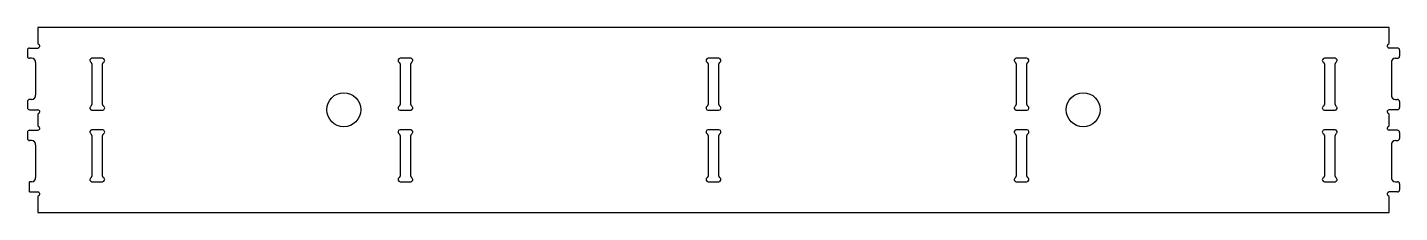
# Model space of a CAD drawing. Header units: millimetres. Extents: x -334 to 334, y 0 to 90.
import ezdxf

# ---------------------------------------------------------------- set-up
doc = ezdxf.new("R2010")
doc.units = ezdxf.units.MM

msp = doc.modelspace()

# ---------------------------------------------------------------- linework, layer by layer
at = {"color": 7, "linetype": 'Continuous', "lineweight": 25}
for p, q in [((-329, 90), (-329, 82.73)), ((329, 90), (-329, 90)), ((329, 82.73), (329, 90)), ((-334, 79), (-334, 76)), ((-333, 80), (-329, 80)), ((-332, 75), (-333, 75)), ((-297.4, 75), (-302.6, 75)), ((-147.4, 75), (-152.6, 75)), ((2.6, 75), (-2.6, 75)), ((152.6, 75), (147.4, 75)), ((302.6, 75), (297.4, 75)), ((333, 80), (329, 80)), ((332, 75), (333, 75)), ((334, 79), (334, 76)), ((-330, 73), (-330, 57)), ((-302.6, 72.27), (-302.6, 52.53)), ((-297.4, 52.53), (-297.4, 72.27)), ((-152.6, 72.27), (-152.6, 52.53)), ((-147.4, 52.53), (-147.4, 72.27)), ((-2.6, 72.27), (-2.6, 52.53)), ((2.6, 52.53), (2.6, 72.27)), ((147.4, 72.27), (147.4, 52.53)), ((152.6, 52.53), (152.6, 72.27)), ((297.4, 72.27), (297.4, 52.53)), ((302.6, 52.53), (302.6, 72.27)), ((330, 73), (330, 57)), ((-334, 54), (-334, 51)), ((-332, 55), (-333, 55)), ((332, 55), (333, 55)), ((334, 54), (334, 51)), ((-333, 50), (-329, 50)), ((-329, 47.27), (-329, 42.73)), ((-302.6, 49.8), (-297.4, 49.8)), ((-152.6, 49.8), (-147.4, 49.8)), ((-2.6, 49.8), (2.6, 49.8)), ((147.4, 49.8), (152.6, 49.8)), ((297.4, 49.8), (302.6, 49.8)), ((333, 50), (329, 50)), ((329, 42.73), (329, 47.27)), ((-297.4, 40.2), (-302.6, 40.2)), ((-147.4, 40.2), (-152.6, 40.2)), ((2.6, 40.2), (-2.6, 40.2)), ((152.6, 40.2), (147.4, 40.2)), ((302.6, 40.2), (297.4, 40.2)), ((-334, 39), (-334, 36)), ((-333, 40), (-329, 40)), ((-332, 35), (-333, 35)), ((-302.6, 37.47), (-302.6, 17.73)), ((-297.4, 17.73), (-297.4, 37.47)), ((-152.6, 37.47), (-152.6, 17.73)), ((-147.4, 17.73), (-147.4, 37.47)), ((-2.6, 37.47), (-2.6, 17.73)), ((2.6, 17.73), (2.6, 37.47)), ((147.4, 37.47), (147.4, 17.73)), ((152.6, 17.73), (152.6, 37.47)), ((297.4, 37.47), (297.4, 17.73)), ((302.6, 17.73), (302.6, 37.47)), ((333, 40), (329, 40)), ((332, 35), (333, 35)), ((334, 39), (334, 36)), ((-330, 33), (-330, 17)), ((330, 33), (330, 17)), ((-333, 10), (-333, 15)), ((-332, 15), (-333, 15)), ((-302.6, 15), (-297.4, 15)), ((-152.6, 15), (-147.4, 15)), ((-2.6, 15), (2.6, 15)), ((147.4, 15), (152.6, 15)), ((297.4, 15), (302.6, 15)), ((332, 15), (333, 15)), ((334, 14), (334, 11)), ((-333, 10), (-329, 10)), ((-329, 7.27), (-329, 0)), ((333, 10), (329, 10)), ((329, 0), (329, 7.27)), ((-329, 0), (329, 0))]:
    msp.add_line(p, q, dxfattribs=at)
for centre in [(-180, 50), (180, 50)]:
    msp.add_circle(centre, 8.25, dxfattribs=at)
for centre, radius, start, end in [((-328, 82.73), 1, 180, 240), ((-329, 81), 1, 270, 60), ((329, 81), 1, 120, 270), ((328, 82.73), 1, 300, 360), ((-333, 79), 1, 90, 180), ((-333, 76), 1, 180, 270), ((-332, 73), 2, 0, 90), ((-302.6, 74), 1, 90, 240), ((-297.4, 74), 1, 300, 90), ((-152.6, 74), 1, 90, 240), ((-147.4, 74), 1, 300, 90), ((-2.6, 74), 1, 90, 240), ((2.6, 74), 1, 300, 90), ((147.4, 74), 1, 90, 240), ((152.6, 74), 1, 300, 90), ((297.4, 74), 1, 90, 240), ((302.6, 74), 1, 300, 90), ((332, 73), 2, 90, 180), ((333, 79), 1, 0, 90), ((333, 76), 1, 270, 0), ((-303.6, 72.27), 1, 0, 60), ((-296.4, 72.27), 1, 120, 180), ((-153.6, 72.27), 1, 0, 60), ((-146.4, 72.27), 1, 120, 180), ((-3.6, 72.27), 1, 0, 60), ((3.6, 72.27), 1, 120, 180), ((146.4, 72.27), 1, 0, 60), ((153.6, 72.27), 1, 120, 180), ((296.4, 72.27), 1, 0, 60), ((303.6, 72.27), 1, 120, 180), ((-333, 54), 1, 90, 180), ((-332, 57), 2, 270, 0), ((332, 57), 2, 180, 270), ((333, 54), 1, 0, 90), ((-333, 51), 1, 180, 270), ((-329, 49), 1, 300, 90), ((-328, 47.27), 1, 120, 180), ((-302.6, 50.8), 1, 120, 270), ((-303.6, 52.53), 1, 300, 0), ((-296.4, 52.53), 1, 180, 240), ((-297.4, 50.8), 1, 270, 60), ((-152.6, 50.8), 1, 120, 270), ((-153.6, 52.53), 1, 300, 0), ((-146.4, 52.53), 1, 180, 240), ((-147.4, 50.8), 1, 270, 60), ((-2.6, 50.8), 1, 120, 270), ((-3.6, 52.53), 1, 300, 0), ((3.6, 52.53), 1, 180, 240), ((2.6, 50.8), 1, 270, 60), ((147.4, 50.8), 1, 120, 270), ((146.4, 52.53), 1, 300, 0), ((153.6, 52.53), 1, 180, 240), ((152.6, 50.8), 1, 270, 60), ((297.4, 50.8), 1, 120, 270), ((296.4, 52.53), 1, 300, 0), ((303.6, 52.53), 1, 180, 240), ((302.6, 50.8), 1, 270, 60), ((329, 49), 1, 90, 240), ((328, 47.27), 1, 0, 60), ((333, 51), 1, 270, 0), ((-328, 42.73), 1, 180, 240), ((-329, 41), 1, 270, 60), ((-302.6, 39.2), 1, 90, 240), ((-297.4, 39.2), 1, 300, 90), ((-152.6, 39.2), 1, 90, 240), ((-147.4, 39.2), 1, 300, 90), ((-2.6, 39.2), 1, 90, 240), ((2.6, 39.2), 1, 300, 90), ((147.4, 39.2), 1, 90, 240), ((152.6, 39.2), 1, 300, 90), ((297.4, 39.2), 1, 90, 240), ((302.6, 39.2), 1, 300, 90), ((329, 41), 1, 120, 270), ((328, 42.73), 1, 300, 0), ((-333, 39), 1, 90, 180), ((-333, 36), 1, 180, 270), ((-332, 33), 2, 0, 90), ((-303.6, 37.47), 1, 0, 60), ((-296.4, 37.47), 1, 120, 180), ((-153.6, 37.47), 1, 0, 60), ((-146.4, 37.47), 1, 120, 180), ((-3.6, 37.47), 1, 0, 60), ((3.6, 37.47), 1, 120, 180), ((146.4, 37.47), 1, 0, 60), ((153.6, 37.47), 1, 120, 180), ((296.4, 37.47), 1, 0, 60), ((303.6, 37.47), 1, 120, 180), ((332, 33), 2, 90, 180), ((333, 39), 1, 0, 90), ((333, 36), 1, 270, 0), ((-332, 17), 2, 270, 0), ((-302.6, 16), 1, 120, 270), ((-303.6, 17.73), 1, 300, 0), ((-296.4, 17.73), 1, 180, 240), ((-297.4, 16), 1, 270, 60), ((-152.6, 16), 1, 120, 270), ((-153.6, 17.73), 1, 300, 0), ((-146.4, 17.73), 1, 180, 240), ((-147.4, 16), 1, 270, 60), ((-2.6, 16), 1, 120, 270), ((-3.6, 17.73), 1, 300, 0), ((3.6, 17.73), 1, 180, 240), ((2.6, 16), 1, 270, 60), ((147.4, 16), 1, 120, 270), ((146.4, 17.73), 1, 300, 0), ((153.6, 17.73), 1, 180, 240), ((152.6, 16), 1, 270, 60), ((297.4, 16), 1, 120, 270), ((296.4, 17.73), 1, 300, 0), ((303.6, 17.73), 1, 180, 240), ((302.6, 16), 1, 270, 60), ((332, 17), 2, 180, 270), ((333, 14), 1, 0, 90), ((-329, 9), 1, 300, 90), ((-328, 7.27), 1, 120, 180), ((329, 9), 1, 90, 240), ((328, 7.27), 1, 0, 60), ((333, 11), 1, 270, 0)]:
    msp.add_arc(centre, radius, start, end, dxfattribs=at)

doc.saveas('drawing.dxf')
